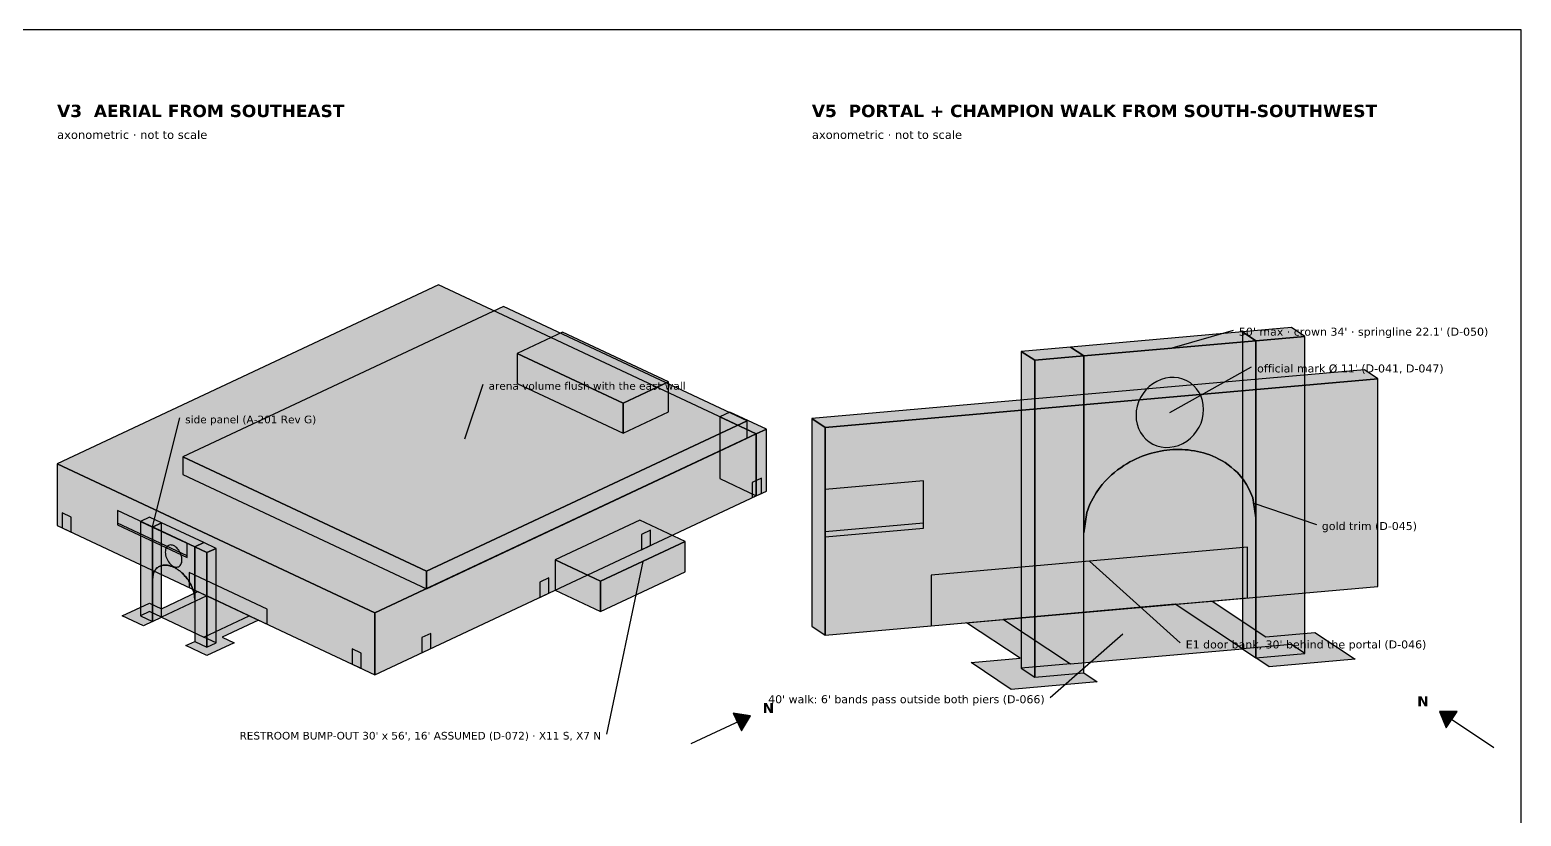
# Model space of a CAD drawing. Header units: inches. Extents: x 0.5 to 16.5, y 0.5 to 10.5.
# Drawn here: x 8.3 to 16.5, y 6.17 to 10.5 of the extents above; entities that cross this region are included whole.
import ezdxf
from ezdxf.enums import TextEntityAlignment as Align

# ---------------------------------------------------------------- set-up
doc = ezdxf.new("R2010")
doc.units = ezdxf.units.IN
doc.header["$MEASUREMENT"] = 0
for name, color, linetype in [('A-ANNO-TEXT', 7, 'Continuous'), ('A-ANNO-VIEW', 7, 'Continuous'), ('A-MASS', 7, 'Continuous'), ('C-SITE-DIAG', 7, 'Continuous'), ('G-ANNO-TTLB', 7, 'Continuous')]:
    doc.layers.add(name, color=color, linetype=linetype)
doc.styles.add('KS-BOLD', font='DejaVuSans-Bold.ttf')
doc.styles.add('KS-REG', font='DejaVuSans.ttf')

msp = doc.modelspace()

# ---------------------------------------------------------------- hatches: boundary and pattern name
at = {"layer": 'A-ANNO-TEXT', "true_color": 0x000000}
for points in [[(12.2629, 6.7265), (12.1667, 6.741), (12.2126, 6.6432)], [(16.0501, 6.7496), (16.0877, 6.6598), (16.1474, 6.7498)]]:
    msp.add_hatch(color=7, dxfattribs=at).paths.add_polyline_path(points)
at = {"layer": 'A-MASS', "true_color": 0xe4e4e4}
for points in [[(8.45, 8.1131), (10.1975, 7.2927), (12.2945, 8.2772), (10.547, 9.0976)], [(10.9797, 8.7204), (11.5622, 8.4469), (11.8119, 8.5641), (11.2294, 8.8376)], [(12.6737, 8.3122), (15.7126, 8.5798), (15.6389, 8.6288), (12.6, 8.3612)], [(12.0941, 8.3713), (12.2945, 8.2772), (12.35, 8.3032), (12.1496, 8.3973)], [(11.1885, 7.5839), (11.4382, 7.4667), (11.9042, 7.6855), (11.6545, 7.8027)]]:
    msp.add_hatch(color=7, dxfattribs=at).paths.add_polyline_path(points)
at = {"layer": 'A-MASS', "true_color": 0xcdcdcd}
for points in [[(9.1407, 8.1506), (10.4804, 7.5216), (12.2446, 8.3499), (10.9048, 8.9788)], [(10.9797, 8.5541), (11.5622, 8.2807), (11.5622, 8.4469), (10.9797, 8.7204)], [(12.6737, 7.1704), (15.7126, 7.438), (15.7126, 8.5798), (12.6737, 8.3122)], [(12.0941, 8.031), (12.2945, 7.9369), (12.2945, 8.2772), (12.0941, 8.3713)], [(8.45, 7.7728), (10.1975, 6.9524), (10.1975, 7.2927), (8.45, 8.1131)], [(11.1885, 7.4177), (11.4382, 7.3005), (11.4382, 7.4667), (11.1885, 7.5839)]]:
    msp.add_hatch(color=7, dxfattribs=at).paths.add_polyline_path(points)
at = {"layer": 'A-MASS', "true_color": 0xd8ccb0}
for points in [[(15.0408, 8.7891), (15.3109, 8.8128), (15.2372, 8.8619), (14.9671, 8.8381)], [(14.0954, 8.7058), (15.0408, 8.7891), (14.9671, 8.8381), (14.0216, 8.7548)], [(13.8252, 8.682), (14.0954, 8.7058), (14.0216, 8.7548), (13.7515, 8.731)], [(8.9077, 7.7962), (8.9743, 7.7649), (9.0242, 7.7884), (8.9576, 7.8196)], [(8.9743, 7.7649), (9.2073, 7.6556), (9.2572, 7.679), (9.0242, 7.7884)], [(9.2073, 7.6556), (9.2738, 7.6243), (9.3238, 7.6477), (9.2572, 7.679)]]:
    msp.add_hatch(color=7, dxfattribs=at).paths.add_polyline_path(points)
at = {"layer": 'A-MASS', "true_color": 0xc2b89e}
for points in [[(14.0954, 7.7331), (14.1122, 7.8445), (14.1291, 7.89), (14.146, 7.9244), (14.1629, 7.9527), (14.1798, 7.9771), (14.1967, 7.9986), (14.2135, 8.0179), (14.2304, 8.0353), (14.2473, 8.0512), (14.2642, 8.0657), (14.2811, 8.0791), (14.298, 8.0914), (14.3148, 8.1027), (14.3317, 8.1132), (14.3486, 8.1228), (14.3655, 8.1317), (14.3824, 8.1399), (14.3992, 8.1474), (14.4161, 8.1542), (14.433, 8.1604), (14.4499, 8.166), (14.4668, 8.171), (14.4837, 8.1755), (14.5005, 8.1794), (14.5174, 8.1827), (14.5343, 8.1856), (14.5512, 8.1878), (14.5681, 8.1896), (14.585, 8.1908), (14.6018, 8.1915), (14.6187, 8.1917), (14.6356, 8.1913), (14.6525, 8.1904), (14.6694, 8.1889), (14.6863, 8.1868), (14.7031, 8.1842), (14.72, 8.181), (14.7369, 8.1771), (14.7538, 8.1726), (14.7707, 8.1674), (14.7876, 8.1615), (14.8044, 8.1548), (14.8213, 8.1473), (14.8382, 8.139), (14.8551, 8.1296), (14.872, 8.1193), (14.8888, 8.1077), (14.9057, 8.0948), (14.9226, 8.0803), (14.9395, 8.0641), (14.9564, 8.0455), (14.9733, 8.0241), (14.9901, 7.9987), (15.007, 7.9673), (15.0239, 7.9247), (15.0408, 7.8163), (15.0408, 8.7891), (14.0954, 8.7058)], [(15.0408, 7.0458), (15.3109, 7.0696), (15.3109, 8.8128), (15.0408, 8.7891)], [(13.8252, 6.9388), (14.0954, 6.9626), (14.0954, 8.7058), (13.8252, 8.682)], [(8.9077, 7.2767), (8.9743, 7.2454), (8.9743, 7.7649), (8.9077, 7.7962)], [(8.9743, 7.475), (8.9784, 7.5058), (8.9826, 7.517), (8.9867, 7.5249), (8.9909, 7.5309), (8.9951, 7.5358), (8.9992, 7.5398), (9.0034, 7.5432), (9.0075, 7.546), (9.0117, 7.5483), (9.0159, 7.5502), (9.02, 7.5518), (9.0242, 7.5531), (9.0283, 7.5541), (9.0325, 7.5548), (9.0367, 7.5553), (9.0408, 7.5555), (9.045, 7.5555), (9.0491, 7.5554), (9.0533, 7.555), (9.0575, 7.5545), (9.0616, 7.5537), (9.0658, 7.5528), (9.0699, 7.5518), (9.0741, 7.5505), (9.0783, 7.5491), (9.0824, 7.5476), (9.0866, 7.5459), (9.0908, 7.544), (9.0949, 7.542), (9.0991, 7.5398), (9.1032, 7.5374), (9.1074, 7.5349), (9.1116, 7.5322), (9.1157, 7.5294), (9.1199, 7.5264), (9.124, 7.5232), (9.1282, 7.5199), (9.1324, 7.5163), (9.1365, 7.5126), (9.1407, 7.5086), (9.1448, 7.5045), (9.149, 7.5001), (9.1532, 7.4955), (9.1573, 7.4906), (9.1615, 7.4854), (9.1656, 7.4799), (9.1698, 7.4741), (9.174, 7.4678), (9.1781, 7.4611), (9.1823, 7.4539), (9.1865, 7.4459), (9.1906, 7.4372), (9.1948, 7.4272), (9.1989, 7.4155), (9.2031, 7.4004), (9.2073, 7.3657), (9.2073, 7.6556), (8.9743, 7.7649)], [(9.2073, 7.136), (9.2738, 7.1048), (9.2738, 7.6243), (9.2073, 7.6556)]]:
    msp.add_hatch(color=7, dxfattribs=at).paths.add_polyline_path(points)
at = {"layer": 'A-MASS', "true_color": 0xada38d}
for points in [[(14.9671, 7.0948), (15.0408, 7.0458), (15.0408, 8.7891), (14.9671, 8.8381)], [(13.7515, 6.9878), (13.8252, 6.9388), (13.8252, 8.682), (13.7515, 8.731)]]:
    msp.add_hatch(color=7, dxfattribs=at).paths.add_polyline_path(points)
at = {"layer": 'A-MASS', "true_color": 0xa4a4a4}
for points in [[(11.5622, 8.2807), (11.8119, 8.3979), (11.8119, 8.5641), (11.5622, 8.4469)], [(12.2945, 7.9369), (12.35, 7.9629), (12.35, 8.3032), (12.2945, 8.2772)], [(10.1975, 6.9524), (12.2945, 7.9369), (12.2945, 8.2772), (10.1975, 7.2927)], [(11.4382, 7.3005), (11.9042, 7.5192), (11.9042, 7.6855), (11.4382, 7.4667)]]:
    msp.add_hatch(color=7, dxfattribs=at).paths.add_polyline_path(points)
at = {"layer": 'A-MASS', "true_color": 0x171717}
for points in [[(14.7538, 8.4116), (14.7522, 8.4365), (14.7475, 8.4607), (14.7396, 8.4838), (14.7289, 8.5053), (14.7154, 8.525), (14.6994, 8.5425), (14.6811, 8.5574), (14.6609, 8.5695), (14.6391, 8.5787), (14.6161, 8.5848), (14.5923, 8.5875), (14.5681, 8.5871), (14.5438, 8.5833), (14.52, 8.5763), (14.497, 8.5662), (14.4752, 8.5532), (14.455, 8.5375), (14.4368, 8.5193), (14.4207, 8.4991), (14.4072, 8.477), (14.3965, 8.4536), (14.3887, 8.4291), (14.384, 8.4041), (14.3824, 8.3789), (14.384, 8.3541), (14.3887, 8.3299), (14.3965, 8.3068), (14.4072, 8.2853), (14.4207, 8.2656), (14.4368, 8.2481), (14.455, 8.2332), (14.4752, 8.2211), (14.497, 8.2119), (14.52, 8.2058), (14.5438, 8.203), (14.5681, 8.2035), (14.5923, 8.2073), (14.6161, 8.2143), (14.6391, 8.2244), (14.6609, 8.2374), (14.6811, 8.2531), (14.6994, 8.2713), (14.7154, 8.2915), (14.7289, 8.3136), (14.7396, 8.337), (14.7475, 8.3615), (14.7522, 8.3865)], [(12.6737, 7.7108), (13.214, 7.7584), (13.214, 8.0199), (12.6737, 7.9723)], [(8.4777, 7.7598), (8.5277, 7.7363), (8.5277, 7.8195), (8.4777, 7.8429)], [(8.7829, 7.7776), (9.1656, 7.5979), (9.1656, 7.6758), (8.7829, 7.8555)], [(9.1365, 7.5838), (9.1361, 7.5915), (9.135, 7.5993), (9.133, 7.6073), (9.1304, 7.6153), (9.1271, 7.623), (9.1231, 7.6305), (9.1186, 7.6376), (9.1136, 7.6441), (9.1083, 7.6499), (9.1026, 7.6549), (9.0967, 7.6592), (9.0908, 7.6625), (9.0848, 7.6648), (9.0789, 7.6661), (9.0732, 7.6663), (9.0679, 7.6655), (9.0629, 7.6637), (9.0584, 7.6609), (9.0544, 7.6571), (9.0511, 7.6525), (9.0485, 7.647), (9.0465, 7.6409), (9.0454, 7.6341), (9.045, 7.6268), (9.0454, 7.6191), (9.0465, 7.6113), (9.0485, 7.6033), (9.0511, 7.5953), (9.0544, 7.5876), (9.0584, 7.5801), (9.0629, 7.573), (9.0679, 7.5666), (9.0732, 7.5607), (9.0789, 7.5557), (9.0848, 7.5515), (9.0908, 7.5482), (9.0967, 7.5458), (9.1026, 7.5445), (9.1083, 7.5443), (9.1136, 7.5451), (9.1186, 7.5469), (9.1231, 7.5497), (9.1271, 7.5535), (9.1304, 7.5581), (9.133, 7.5636), (9.135, 7.5698), (9.1361, 7.5765)], [(10.0723, 7.0112), (10.1223, 6.9877), (10.1223, 7.0709), (10.0723, 7.0943)]]:
    msp.add_hatch(color=7, dxfattribs=at).paths.add_polyline_path(points)
at = {"layer": 'A-MASS', "true_color": 0x949494}
msp.add_hatch(color=7, dxfattribs=at).paths.add_polyline_path([(10.4804, 7.4255), (12.2446, 8.2538), (12.2446, 8.3499), (10.4804, 7.5216)])
at = {"layer": 'A-MASS', "true_color": 0xb6b6b6}
msp.add_hatch(color=7, dxfattribs=at).paths.add_polyline_path([(12.6, 7.2194), (12.6737, 7.1704), (12.6737, 8.3122), (12.6, 8.3612)])
at = {"layer": 'A-MASS', "true_color": 0xb9b9b9}
msp.add_hatch(color=7, dxfattribs=at).paths.add_polyline_path([(9.1407, 8.0545), (10.4804, 7.4255), (10.4804, 7.5216), (9.1407, 8.1506)])
at = {"layer": 'A-MASS', "true_color": 0x131313}
for points in [[(12.2723, 7.9265), (12.3223, 7.9499), (12.3223, 8.033), (12.2723, 8.0096)], [(11.6628, 7.6403), (11.7128, 7.6638), (11.7128, 7.7469), (11.6628, 7.7235)], [(11.1046, 7.3782), (11.1545, 7.4017), (11.1545, 7.4848), (11.1046, 7.4614)], [(10.4555, 7.0735), (10.5054, 7.097), (10.5054, 7.1801), (10.4555, 7.1566)]]:
    msp.add_hatch(color=7, dxfattribs=at).paths.add_polyline_path(points)
at = {"layer": 'A-MASS', "true_color": 0xb80000}
for points in [[(8.7829, 7.7776), (9.1656, 7.5979), (9.1656, 7.6062), (8.7829, 7.7859)], [(12.6737, 7.7108), (13.214, 7.7584), (13.214, 7.7863), (12.6737, 7.7387)]]:
    msp.add_hatch(color=7, dxfattribs=at).paths.add_polyline_path(points)
at = {"layer": 'A-MASS', "true_color": 0x9c937f}
for points in [[(8.9743, 7.2454), (9.0242, 7.2688), (9.0242, 7.7884), (8.9743, 7.7649)], [(9.2738, 7.1048), (9.3238, 7.1282), (9.3238, 7.6477), (9.2738, 7.6243)]]:
    msp.add_hatch(color=7, dxfattribs=at).paths.add_polyline_path(points)
at = {"layer": 'A-MASS', "true_color": 0x98b2c7}
for points in [[(13.2562, 7.2217), (14.9951, 7.3748), (14.9951, 7.6537), (13.2562, 7.5006)], [(9.176, 7.432), (9.6046, 7.2308), (9.6046, 7.3139), (9.176, 7.5151)]]:
    msp.add_hatch(color=7, dxfattribs=at).paths.add_polyline_path(points)
at = {"layer": 'C-SITE-DIAG', "true_color": 0xd9b79a}
for points in [[(9.2239, 7.4095), (9.2738, 7.386), (9.0242, 7.2688), (8.9576, 7.3001), (8.9077, 7.2767), (8.9743, 7.2454), (8.9243, 7.222), (8.8078, 7.2767), (8.9576, 7.347), (9.0242, 7.3157)], [(15.0959, 7.1617), (15.366, 7.1855), (15.5872, 7.0384), (15.1145, 6.9968), (15.0408, 7.0458), (15.3109, 7.0696), (15.2372, 7.1186), (14.9671, 7.0948), (14.5984, 7.3399), (14.801, 7.3577)], [(9.357, 7.1595), (9.4236, 7.1282), (9.2738, 7.0579), (9.1573, 7.1126), (9.2073, 7.136), (9.2738, 7.1048), (9.3238, 7.1282), (9.2572, 7.1595), (9.5068, 7.2767), (9.5568, 7.2532)], [(13.4503, 7.2388), (13.6529, 7.2566), (14.0216, 7.0116), (13.7515, 6.9878), (13.8252, 6.9388), (14.0954, 6.9626), (14.1691, 6.9135), (13.6964, 6.8719), (13.4752, 7.019), (13.7453, 7.0427)]]:
    msp.add_hatch(color=7, dxfattribs=at).paths.add_polyline_path(points)
at = {"layer": 'C-SITE-DIAG', "true_color": 0xb5654a}
for points in [[(9.0242, 7.2688), (9.2572, 7.1595), (9.5068, 7.2767), (9.2738, 7.386)], [(14.0216, 7.0116), (14.9671, 7.0948), (14.5984, 7.3399), (13.6529, 7.2566)]]:
    msp.add_hatch(color=7, dxfattribs=at).paths.add_polyline_path(points)

# ---------------------------------------------------------------- linework, layer by layer
at = {"layer": 'A-ANNO-TEXT'}
for p, q in [((14.5681, 8.7474), (14.9181, 8.8474)), ((14.5681, 8.3953), (15.0181, 8.6453)), ((10.6926, 8.2502), (10.7926, 8.5502)), ((8.9743, 7.7657), (9.1243, 8.3657)), ((15.0239, 7.8985), (15.3739, 7.7785)), ((11.6712, 7.5761), (11.4712, 6.6261)), ((14.1256, 7.5772), (14.6256, 7.1272)), ((14.31, 7.1757), (13.91, 6.8257)), ((11.9371, 6.5735), (12.2629, 6.7265)), ((16.3499, 6.5504), (16.0501, 6.7496))]:
    msp.add_line(p, q, dxfattribs=at)
for points in [[(12.2629, 6.7265), (12.1667, 6.741), (12.2126, 6.6432)], [(16.0501, 6.7496), (16.0877, 6.6598), (16.1474, 6.7498)]]:
    msp.add_lwpolyline(points, close=True, dxfattribs=at)
at = {"layer": 'A-MASS'}
for points in [[(8.45, 8.1131), (10.1975, 7.2927), (12.2945, 8.2772), (10.547, 9.0976)], [(9.1407, 8.1506), (10.4804, 7.5216), (12.2446, 8.3499), (10.9048, 8.9788)], [(15.0408, 8.7891), (15.3109, 8.8128), (15.2372, 8.8619), (14.9671, 8.8381)], [(10.9797, 8.7204), (11.5622, 8.4469), (11.8119, 8.5641), (11.2294, 8.8376)], [(14.0954, 8.7058), (15.0408, 8.7891), (14.9671, 8.8381), (14.0216, 8.7548)], [(14.0954, 7.7331), (14.1122, 7.8445), (14.1291, 7.89), (14.146, 7.9244), (14.1629, 7.9527), (14.1798, 7.9771), (14.1967, 7.9986), (14.2135, 8.0179), (14.2304, 8.0353), (14.2473, 8.0512), (14.2642, 8.0657), (14.2811, 8.0791), (14.298, 8.0914), (14.3148, 8.1027), (14.3317, 8.1132), (14.3486, 8.1228), (14.3655, 8.1317), (14.3824, 8.1399), (14.3992, 8.1474), (14.4161, 8.1542), (14.433, 8.1604), (14.4499, 8.166), (14.4668, 8.171), (14.4837, 8.1755), (14.5005, 8.1794), (14.5174, 8.1827), (14.5343, 8.1856), (14.5512, 8.1878), (14.5681, 8.1896), (14.585, 8.1908), (14.6018, 8.1915), (14.6187, 8.1917), (14.6356, 8.1913), (14.6525, 8.1904), (14.6694, 8.1889), (14.6863, 8.1868), (14.7031, 8.1842), (14.72, 8.181), (14.7369, 8.1771), (14.7538, 8.1726), (14.7707, 8.1674), (14.7876, 8.1615), (14.8044, 8.1548), (14.8213, 8.1473), (14.8382, 8.139), (14.8551, 8.1296), (14.872, 8.1193), (14.8888, 8.1077), (14.9057, 8.0948), (14.9226, 8.0803), (14.9395, 8.0641), (14.9564, 8.0455), (14.9733, 8.0241), (14.9901, 7.9987), (15.007, 7.9673), (15.0239, 7.9247), (15.0408, 7.8163), (15.0408, 8.7891), (14.0954, 8.7058)], [(14.9671, 7.0948), (15.0408, 7.0458), (15.0408, 8.7891), (14.9671, 8.8381)], [(15.0408, 7.0458), (15.3109, 7.0696), (15.3109, 8.8128), (15.0408, 8.7891)], [(10.9797, 8.5541), (11.5622, 8.2807), (11.5622, 8.4469), (10.9797, 8.7204)], [(13.8252, 8.682), (14.0954, 8.7058), (14.0216, 8.7548), (13.7515, 8.731)], [(13.7515, 6.9878), (13.8252, 6.9388), (13.8252, 8.682), (13.7515, 8.731)], [(13.8252, 6.9388), (14.0954, 6.9626), (14.0954, 8.7058), (13.8252, 8.682)], [(12.6737, 8.3122), (15.7126, 8.5798), (15.6389, 8.6288), (12.6, 8.3612)], [(11.5622, 8.2807), (11.8119, 8.3979), (11.8119, 8.5641), (11.5622, 8.4469)], [(12.6737, 7.1704), (15.7126, 7.438), (15.7126, 8.5798), (12.6737, 8.3122)], [(14.7538, 8.4116), (14.7522, 8.4365), (14.7475, 8.4607), (14.7396, 8.4838), (14.7289, 8.5053), (14.7154, 8.525), (14.6994, 8.5425), (14.6811, 8.5574), (14.6609, 8.5695), (14.6391, 8.5787), (14.6161, 8.5848), (14.5923, 8.5875), (14.5681, 8.5871), (14.5438, 8.5833), (14.52, 8.5763), (14.497, 8.5662), (14.4752, 8.5532), (14.455, 8.5375), (14.4368, 8.5193), (14.4207, 8.4991), (14.4072, 8.477), (14.3965, 8.4536), (14.3887, 8.4291), (14.384, 8.4041), (14.3824, 8.3789), (14.384, 8.3541), (14.3887, 8.3299), (14.3965, 8.3068), (14.4072, 8.2853), (14.4207, 8.2656), (14.4368, 8.2481), (14.455, 8.2332), (14.4752, 8.2211), (14.497, 8.2119), (14.52, 8.2058), (14.5438, 8.203), (14.5681, 8.2035), (14.5923, 8.2073), (14.6161, 8.2143), (14.6391, 8.2244), (14.6609, 8.2374), (14.6811, 8.2531), (14.6994, 8.2713), (14.7154, 8.2915), (14.7289, 8.3136), (14.7396, 8.337), (14.7475, 8.3615), (14.7522, 8.3865)], [(12.0941, 8.3713), (12.2945, 8.2772), (12.35, 8.3032), (12.1496, 8.3973)], [(12.0941, 8.031), (12.2945, 7.9369), (12.2945, 8.2772), (12.0941, 8.3713)], [(10.4804, 7.4255), (12.2446, 8.2538), (12.2446, 8.3499), (10.4804, 7.5216)], [(12.2945, 7.9369), (12.35, 7.9629), (12.35, 8.3032), (12.2945, 8.2772)], [(12.6, 7.2194), (12.6737, 7.1704), (12.6737, 8.3122), (12.6, 8.3612)], [(10.1975, 6.9524), (12.2945, 7.9369), (12.2945, 8.2772), (10.1975, 7.2927)], [(9.1407, 8.0545), (10.4804, 7.4255), (10.4804, 7.5216), (9.1407, 8.1506)], [(14.3317, 8.1132), (14.3486, 8.1228), (14.3486, 8.1228), (14.3317, 8.1132)], [(14.3486, 8.1228), (14.3655, 8.1317), (14.3655, 8.1317), (14.3486, 8.1228)], [(14.3655, 8.1317), (14.3824, 8.1399), (14.3824, 8.1399), (14.3655, 8.1317)], [(14.3824, 8.1399), (14.3992, 8.1474), (14.3992, 8.1474), (14.3824, 8.1399)], [(14.3992, 8.1474), (14.4161, 8.1542), (14.4161, 8.1542), (14.3992, 8.1474)], [(14.4161, 8.1542), (14.433, 8.1604), (14.433, 8.1604), (14.4161, 8.1542)], [(14.433, 8.1604), (14.4499, 8.166), (14.4499, 8.166), (14.433, 8.1604)], [(14.4499, 8.166), (14.4668, 8.171), (14.4668, 8.171), (14.4499, 8.166)], [(14.4668, 8.171), (14.4837, 8.1755), (14.4837, 8.1755), (14.4668, 8.171)], [(14.4837, 8.1755), (14.5005, 8.1794), (14.5005, 8.1794), (14.4837, 8.1755)], [(14.5005, 8.1794), (14.5174, 8.1827), (14.5174, 8.1827), (14.5005, 8.1794)], [(14.5174, 8.1827), (14.5343, 8.1856), (14.5343, 8.1856), (14.5174, 8.1827)], [(14.5343, 8.1856), (14.5512, 8.1878), (14.5512, 8.1878), (14.5343, 8.1856)], [(14.5512, 8.1878), (14.5681, 8.1896), (14.5681, 8.1896), (14.5512, 8.1878)], [(14.5681, 8.1896), (14.585, 8.1908), (14.585, 8.1908), (14.5681, 8.1896)], [(14.585, 8.1908), (14.6018, 8.1915), (14.6018, 8.1915), (14.585, 8.1908)], [(14.6018, 8.1915), (14.6187, 8.1917), (14.6187, 8.1917), (14.6018, 8.1915)], [(14.6187, 8.1917), (14.6356, 8.1913), (14.6356, 8.1913), (14.6187, 8.1917)], [(14.6356, 8.1913), (14.6525, 8.1904), (14.6525, 8.1904), (14.6356, 8.1913)], [(14.6525, 8.1904), (14.6694, 8.1889), (14.6694, 8.1889), (14.6525, 8.1904)], [(14.6694, 8.1889), (14.6863, 8.1868), (14.6863, 8.1868), (14.6694, 8.1889)], [(14.6863, 8.1868), (14.7031, 8.1842), (14.7031, 8.1842), (14.6863, 8.1868)], [(14.7031, 8.1842), (14.72, 8.181), (14.72, 8.181), (14.7031, 8.1842)], [(14.72, 8.181), (14.7369, 8.1771), (14.7369, 8.1771), (14.72, 8.181)], [(14.7369, 8.1771), (14.7538, 8.1726), (14.7538, 8.1726), (14.7369, 8.1771)], [(14.7538, 8.1726), (14.7707, 8.1674), (14.7707, 8.1674), (14.7538, 8.1726)], [(14.7707, 8.1674), (14.7876, 8.1615), (14.7876, 8.1615), (14.7707, 8.1674)], [(14.7876, 8.1615), (14.8044, 8.1548), (14.8044, 8.1548), (14.7876, 8.1615)], [(14.8044, 8.1548), (14.8213, 8.1473), (14.8213, 8.1473), (14.8044, 8.1548)], [(14.8213, 8.1473), (14.8382, 8.139), (14.8382, 8.139), (14.8213, 8.1473)], [(14.8382, 8.139), (14.8551, 8.1296), (14.8551, 8.1296), (14.8382, 8.139)], [(14.8551, 8.1296), (14.872, 8.1193), (14.872, 8.1193), (14.8551, 8.1296)], [(14.872, 8.1193), (14.8888, 8.1077), (14.8888, 8.1077), (14.872, 8.1193)], [(8.45, 7.7728), (10.1975, 6.9524), (10.1975, 7.2927), (8.45, 8.1131)], [(14.2304, 8.0353), (14.2473, 8.0512), (14.2473, 8.0512), (14.2304, 8.0353)], [(14.2473, 8.0512), (14.2642, 8.0657), (14.2642, 8.0657), (14.2473, 8.0512)], [(14.2642, 8.0657), (14.2811, 8.0791), (14.2811, 8.0791), (14.2642, 8.0657)], [(14.2811, 8.0791), (14.298, 8.0914), (14.298, 8.0914), (14.2811, 8.0791)], [(14.298, 8.0914), (14.3148, 8.1027), (14.3148, 8.1027), (14.298, 8.0914)], [(14.3148, 8.1027), (14.3317, 8.1132), (14.3317, 8.1132), (14.3148, 8.1027)], [(14.8888, 8.1077), (14.9057, 8.0948), (14.9057, 8.0948), (14.8888, 8.1077)], [(14.9057, 8.0948), (14.9226, 8.0803), (14.9226, 8.0803), (14.9057, 8.0948)], [(14.9226, 8.0803), (14.9395, 8.0641), (14.9395, 8.0641), (14.9226, 8.0803)], [(14.9395, 8.0641), (14.9564, 8.0455), (14.9564, 8.0455), (14.9395, 8.0641)], [(14.9564, 8.0455), (14.9733, 8.0241), (14.9733, 8.0241), (14.9564, 8.0455)], [(12.2723, 7.9265), (12.3223, 7.9499), (12.3223, 8.033), (12.2723, 8.0096)], [(12.6737, 7.7108), (13.214, 7.7584), (13.214, 8.0199), (12.6737, 7.9723)], [(14.1629, 7.9527), (14.1798, 7.9771), (14.1798, 7.9771), (14.1629, 7.9527)], [(14.1798, 7.9771), (14.1967, 7.9986), (14.1967, 7.9986), (14.1798, 7.9771)], [(14.1967, 7.9986), (14.2135, 8.0179), (14.2135, 8.0179), (14.1967, 7.9986)], [(14.2135, 8.0179), (14.2304, 8.0353), (14.2304, 8.0353), (14.2135, 8.0179)], [(14.9733, 8.0241), (14.9901, 7.9987), (14.9901, 7.9987), (14.9733, 8.0241)], [(14.9901, 7.9987), (15.007, 7.9673), (15.007, 7.9673), (14.9901, 7.9987)], [(15.007, 7.9673), (15.0239, 7.9247), (15.0239, 7.9247), (15.007, 7.9673)], [(14.1122, 7.8445), (14.1291, 7.89), (14.1291, 7.89), (14.1122, 7.8445)], [(14.1291, 7.89), (14.146, 7.9244), (14.146, 7.9244), (14.1291, 7.89)], [(14.146, 7.9244), (14.1629, 7.9527), (14.1629, 7.9527), (14.146, 7.9244)], [(15.0239, 7.9247), (15.0408, 7.8163), (15.0408, 7.8163), (15.0239, 7.9247)], [(8.4777, 7.7598), (8.5277, 7.7363), (8.5277, 7.8195), (8.4777, 7.8429)], [(8.7829, 7.7776), (9.1656, 7.5979), (9.1656, 7.6758), (8.7829, 7.8555)], [(8.9077, 7.7962), (8.9743, 7.7649), (9.0242, 7.7884), (8.9576, 7.8196)], [(8.9077, 7.2767), (8.9743, 7.2454), (8.9743, 7.7649), (8.9077, 7.7962)], [(11.1885, 7.5839), (11.4382, 7.4667), (11.9042, 7.6855), (11.6545, 7.8027)], [(14.0954, 7.7331), (14.1122, 7.8445), (14.1122, 7.8445), (14.0954, 7.7331)], [(8.7829, 7.7776), (9.1656, 7.5979), (9.1656, 7.6062), (8.7829, 7.7859)], [(8.9743, 7.2454), (9.0242, 7.2688), (9.0242, 7.7884), (8.9743, 7.7649)], [(8.9743, 7.7649), (9.2073, 7.6556), (9.2572, 7.679), (9.0242, 7.7884)], [(8.9743, 7.475), (8.9784, 7.5058), (8.9826, 7.517), (8.9867, 7.5249), (8.9909, 7.5309), (8.9951, 7.5358), (8.9992, 7.5398), (9.0034, 7.5432), (9.0075, 7.546), (9.0117, 7.5483), (9.0159, 7.5502), (9.02, 7.5518), (9.0242, 7.5531), (9.0283, 7.5541), (9.0325, 7.5548), (9.0367, 7.5553), (9.0408, 7.5555), (9.045, 7.5555), (9.0491, 7.5554), (9.0533, 7.555), (9.0575, 7.5545), (9.0616, 7.5537), (9.0658, 7.5528), (9.0699, 7.5518), (9.0741, 7.5505), (9.0783, 7.5491), (9.0824, 7.5476), (9.0866, 7.5459), (9.0908, 7.544), (9.0949, 7.542), (9.0991, 7.5398), (9.1032, 7.5374), (9.1074, 7.5349), (9.1116, 7.5322), (9.1157, 7.5294), (9.1199, 7.5264), (9.124, 7.5232), (9.1282, 7.5199), (9.1324, 7.5163), (9.1365, 7.5126), (9.1407, 7.5086), (9.1448, 7.5045), (9.149, 7.5001), (9.1532, 7.4955), (9.1573, 7.4906), (9.1615, 7.4854), (9.1656, 7.4799), (9.1698, 7.4741), (9.174, 7.4678), (9.1781, 7.4611), (9.1823, 7.4539), (9.1865, 7.4459), (9.1906, 7.4372), (9.1948, 7.4272), (9.1989, 7.4155), (9.2031, 7.4004), (9.2073, 7.3657), (9.2073, 7.6556), (8.9743, 7.7649)], [(11.6628, 7.6403), (11.7128, 7.6638), (11.7128, 7.7469), (11.6628, 7.7235)], [(12.6737, 7.7108), (13.214, 7.7584), (13.214, 7.7863), (12.6737, 7.7387)], [(9.1365, 7.5838), (9.1361, 7.5915), (9.135, 7.5993), (9.133, 7.6073), (9.1304, 7.6153), (9.1271, 7.623), (9.1231, 7.6305), (9.1186, 7.6376), (9.1136, 7.6441), (9.1083, 7.6499), (9.1026, 7.6549), (9.0967, 7.6592), (9.0908, 7.6625), (9.0848, 7.6648), (9.0789, 7.6661), (9.0732, 7.6663), (9.0679, 7.6655), (9.0629, 7.6637), (9.0584, 7.6609), (9.0544, 7.6571), (9.0511, 7.6525), (9.0485, 7.647), (9.0465, 7.6409), (9.0454, 7.6341), (9.045, 7.6268), (9.0454, 7.6191), (9.0465, 7.6113), (9.0485, 7.6033), (9.0511, 7.5953), (9.0544, 7.5876), (9.0584, 7.5801), (9.0629, 7.573), (9.0679, 7.5666), (9.0732, 7.5607), (9.0789, 7.5557), (9.0848, 7.5515), (9.0908, 7.5482), (9.0967, 7.5458), (9.1026, 7.5445), (9.1083, 7.5443), (9.1136, 7.5451), (9.1186, 7.5469), (9.1231, 7.5497), (9.1271, 7.5535), (9.1304, 7.5581), (9.133, 7.5636), (9.135, 7.5698), (9.1361, 7.5765)], [(9.2073, 7.6556), (9.2738, 7.6243), (9.3238, 7.6477), (9.2572, 7.679)], [(9.2073, 7.136), (9.2738, 7.1048), (9.2738, 7.6243), (9.2073, 7.6556)], [(9.2738, 7.1048), (9.3238, 7.1282), (9.3238, 7.6477), (9.2738, 7.6243)], [(11.4382, 7.3005), (11.9042, 7.5192), (11.9042, 7.6855), (11.4382, 7.4667)], [(13.2562, 7.2217), (14.9951, 7.3748), (14.9951, 7.6537), (13.2562, 7.5006)], [(9.0034, 7.5432), (9.0075, 7.546), (9.0075, 7.546), (9.0034, 7.5432)], [(9.0075, 7.546), (9.0117, 7.5483), (9.0117, 7.5483), (9.0075, 7.546)], [(9.0117, 7.5483), (9.0159, 7.5502), (9.0159, 7.5502), (9.0117, 7.5483)], [(9.0159, 7.5502), (9.02, 7.5518), (9.02, 7.5518), (9.0159, 7.5502)], [(9.02, 7.5518), (9.0242, 7.5531), (9.0242, 7.5531), (9.02, 7.5518)], [(9.0242, 7.5531), (9.0283, 7.5541), (9.0283, 7.5541), (9.0242, 7.5531)], [(9.0283, 7.5541), (9.0325, 7.5548), (9.0325, 7.5548), (9.0283, 7.5541)], [(9.0325, 7.5548), (9.0367, 7.5553), (9.0367, 7.5553), (9.0325, 7.5548)], [(9.0367, 7.5553), (9.0408, 7.5555), (9.0408, 7.5555), (9.0367, 7.5553)], [(9.0408, 7.5555), (9.045, 7.5555), (9.045, 7.5555), (9.0408, 7.5555)], [(9.045, 7.5555), (9.0491, 7.5554), (9.0491, 7.5554), (9.045, 7.5555)], [(9.0491, 7.5554), (9.0533, 7.555), (9.0533, 7.555), (9.0491, 7.5554)], [(9.0533, 7.555), (9.0575, 7.5545), (9.0575, 7.5545), (9.0533, 7.555)], [(9.0575, 7.5545), (9.0616, 7.5537), (9.0616, 7.5537), (9.0575, 7.5545)], [(9.0616, 7.5537), (9.0658, 7.5528), (9.0658, 7.5528), (9.0616, 7.5537)], [(9.0658, 7.5528), (9.0699, 7.5518), (9.0699, 7.5518), (9.0658, 7.5528)], [(9.0699, 7.5518), (9.0741, 7.5505), (9.0741, 7.5505), (9.0699, 7.5518)], [(9.0741, 7.5505), (9.0783, 7.5491), (9.0783, 7.5491), (9.0741, 7.5505)], [(9.0783, 7.5491), (9.0824, 7.5476), (9.0824, 7.5476), (9.0783, 7.5491)], [(9.0824, 7.5476), (9.0866, 7.5459), (9.0866, 7.5459), (9.0824, 7.5476)], [(9.0866, 7.5459), (9.0908, 7.544), (9.0908, 7.544), (9.0866, 7.5459)], [(9.0908, 7.544), (9.0949, 7.542), (9.0949, 7.542), (9.0908, 7.544)], [(11.1885, 7.4177), (11.4382, 7.3005), (11.4382, 7.4667), (11.1885, 7.5839)], [(8.9743, 7.475), (8.9784, 7.5058), (8.9784, 7.5058), (8.9743, 7.475)], [(8.9784, 7.5058), (8.9826, 7.517), (8.9826, 7.517), (8.9784, 7.5058)], [(8.9826, 7.517), (8.9867, 7.5249), (8.9867, 7.5249), (8.9826, 7.517)], [(8.9867, 7.5249), (8.9909, 7.5309), (8.9909, 7.5309), (8.9867, 7.5249)], [(8.9909, 7.5309), (8.9951, 7.5358), (8.9951, 7.5358), (8.9909, 7.5309)], [(8.9951, 7.5358), (8.9992, 7.5398), (8.9992, 7.5398), (8.9951, 7.5358)], [(8.9992, 7.5398), (9.0034, 7.5432), (9.0034, 7.5432), (8.9992, 7.5398)], [(9.0949, 7.542), (9.0991, 7.5398), (9.0991, 7.5398), (9.0949, 7.542)], [(9.0991, 7.5398), (9.1032, 7.5374), (9.1032, 7.5374), (9.0991, 7.5398)], [(9.1032, 7.5374), (9.1074, 7.5349), (9.1074, 7.5349), (9.1032, 7.5374)], [(9.1074, 7.5349), (9.1116, 7.5322), (9.1116, 7.5322), (9.1074, 7.5349)], [(9.1116, 7.5322), (9.1157, 7.5294), (9.1157, 7.5294), (9.1116, 7.5322)], [(9.1157, 7.5294), (9.1199, 7.5264), (9.1199, 7.5264), (9.1157, 7.5294)], [(9.1199, 7.5264), (9.124, 7.5232), (9.124, 7.5232), (9.1199, 7.5264)], [(9.124, 7.5232), (9.1282, 7.5199), (9.1282, 7.5199), (9.124, 7.5232)], [(9.1282, 7.5199), (9.1324, 7.5163), (9.1324, 7.5163), (9.1282, 7.5199)], [(9.1324, 7.5163), (9.1365, 7.5126), (9.1365, 7.5126), (9.1324, 7.5163)], [(9.1365, 7.5126), (9.1407, 7.5086), (9.1407, 7.5086), (9.1365, 7.5126)], [(9.1407, 7.5086), (9.1448, 7.5045), (9.1448, 7.5045), (9.1407, 7.5086)], [(9.1448, 7.5045), (9.149, 7.5001), (9.149, 7.5001), (9.1448, 7.5045)], [(9.149, 7.5001), (9.1532, 7.4955), (9.1532, 7.4955), (9.149, 7.5001)], [(9.1532, 7.4955), (9.1573, 7.4906), (9.1573, 7.4906), (9.1532, 7.4955)], [(9.1573, 7.4906), (9.1615, 7.4854), (9.1615, 7.4854), (9.1573, 7.4906)], [(9.1615, 7.4854), (9.1656, 7.4799), (9.1656, 7.4799), (9.1615, 7.4854)], [(9.1656, 7.4799), (9.1698, 7.4741), (9.1698, 7.4741), (9.1656, 7.4799)], [(9.1698, 7.4741), (9.174, 7.4678), (9.174, 7.4678), (9.1698, 7.4741)], [(9.174, 7.4678), (9.1781, 7.4611), (9.1781, 7.4611), (9.174, 7.4678)], [(9.176, 7.432), (9.6046, 7.2308), (9.6046, 7.3139), (9.176, 7.5151)], [(11.1046, 7.3782), (11.1545, 7.4017), (11.1545, 7.4848), (11.1046, 7.4614)], [(9.1781, 7.4611), (9.1823, 7.4539), (9.1823, 7.4539), (9.1781, 7.4611)], [(9.1823, 7.4539), (9.1865, 7.4459), (9.1865, 7.4459), (9.1823, 7.4539)], [(9.1865, 7.4459), (9.1906, 7.4372), (9.1906, 7.4372), (9.1865, 7.4459)], [(9.1906, 7.4372), (9.1948, 7.4272), (9.1948, 7.4272), (9.1906, 7.4372)], [(9.1948, 7.4272), (9.1989, 7.4155), (9.1989, 7.4155), (9.1948, 7.4272)], [(9.1989, 7.4155), (9.2031, 7.4004), (9.2031, 7.4004), (9.1989, 7.4155)], [(9.2031, 7.4004), (9.2073, 7.3657), (9.2073, 7.3657), (9.2031, 7.4004)], [(10.4555, 7.0735), (10.5054, 7.097), (10.5054, 7.1801), (10.4555, 7.1566)], [(10.0723, 7.0112), (10.1223, 6.9877), (10.1223, 7.0709), (10.0723, 7.0943)]]:
    msp.add_lwpolyline(points, close=True, dxfattribs=at)
at = {"layer": 'C-SITE-DIAG'}
for points in [[(9.2239, 7.4095), (9.2738, 7.386), (9.0242, 7.2688), (8.9576, 7.3001), (8.9077, 7.2767), (8.9743, 7.2454), (8.9243, 7.222), (8.8078, 7.2767), (8.9576, 7.347), (9.0242, 7.3157)], [(9.0242, 7.2688), (9.2572, 7.1595), (9.5068, 7.2767), (9.2738, 7.386)], [(14.0216, 7.0116), (14.9671, 7.0948), (14.5984, 7.3399), (13.6529, 7.2566)], [(15.0959, 7.1617), (15.366, 7.1855), (15.5872, 7.0384), (15.1145, 6.9968), (15.0408, 7.0458), (15.3109, 7.0696), (15.2372, 7.1186), (14.9671, 7.0948), (14.5984, 7.3399), (14.801, 7.3577)], [(9.357, 7.1595), (9.4236, 7.1282), (9.2738, 7.0579), (9.1573, 7.1126), (9.2073, 7.136), (9.2738, 7.1048), (9.3238, 7.1282), (9.2572, 7.1595), (9.5068, 7.2767), (9.5568, 7.2532)], [(13.4503, 7.2388), (13.6529, 7.2566), (14.0216, 7.0116), (13.7515, 6.9878), (13.8252, 6.9388), (14.0954, 6.9626), (14.1691, 6.9135), (13.6964, 6.8719), (13.4752, 7.019), (13.7453, 7.0427)]]:
    msp.add_lwpolyline(points, close=True, dxfattribs=at)
at = {"layer": 'G-ANNO-TTLB'}
msp.add_lwpolyline([(0.5, 0.5), (16.5, 0.5), (16.5, 10.5), (0.5, 10.5)], close=True, dxfattribs=at)

# ---------------------------------------------------------------- texts
at = {"layer": 'A-ANNO-TEXT', "style": 'KS-REG'}
for s, height, p in [("50' max · crown 34' · springline 22.1' (D-050)", 0.044, (14.9481, 8.8174)), ("official mark Ø 11' (D-041, D-047)", 0.044, (15.0481, 8.6153)), ('arena volume flush with the east wall', 0.042, (10.8226, 8.5202)), ('side panel (A-201 Rev G)', 0.042, (9.1543, 8.3357)), ('gold trim (D-045)', 0.044, (15.4039, 7.7485)), ("E1 door bank, 30' behind the portal (D-046)", 0.044, (14.6556, 7.0972))]:
    msp.add_text(s, height=height, dxfattribs=at).set_placement(p)
for s, height, p in [("40' walk: 6' bands pass outside both piers (D-066)", 0.044, (13.88, 6.7957)), ("RESTROOM BUMP-OUT 30' x 56', 16' ASSUMED (D-072) · X11 S, X7 N", 0.042, (11.4412, 6.5961))]:
    msp.add_text(s, height=height, dxfattribs=at).set_placement(p, align=Align.RIGHT)
at = {"layer": 'A-ANNO-TEXT', "style": 'KS-BOLD'}
for p in [(15.9601, 6.7794), (12.3607, 6.7424)]:
    msp.add_text('N', height=0.055, dxfattribs=at).set_placement(p, align=Align.CENTER)
at = {"layer": 'A-ANNO-VIEW'}
for s, height, style, p in [('V3  AERIAL FROM SOUTHEAST', 0.068, 'KS-BOLD', (8.45, 10.02)), ('V5  PORTAL + CHAMPION WALK FROM SOUTH-SOUTHWEST', 0.068, 'KS-BOLD', (12.6, 10.02)), ('axonometric · not to scale', 0.046, 'KS-REG', (8.45, 9.9)), ('axonometric · not to scale', 0.046, 'KS-REG', (12.6, 9.9))]:
    msp.add_text(s, height=height, dxfattribs=dict(at, style=style)).set_placement(p)

doc.saveas('drawing.dxf')
